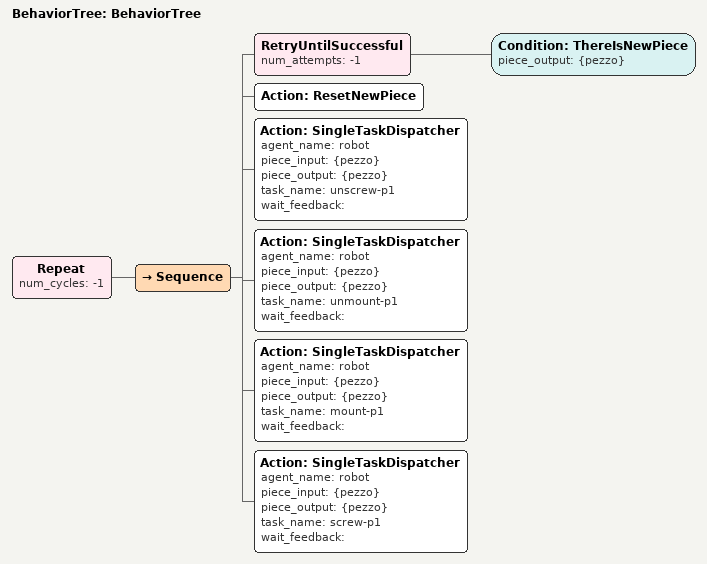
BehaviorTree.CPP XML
<?xml version="1.0"?>
<root main_tree_to_execute="BehaviorTree">
    <BehaviorTree ID="BehaviorTree">
        <Repeat num_cycles="-1">
            <Sequence>
                <RetryUntilSuccessful num_attempts="-1">
                    <Condition ID="ThereIsNewPiece" piece_output="{pezzo}"/>
                </RetryUntilSuccessful>
                <Action ID="ResetNewPiece"/>
                <Action ID="SingleTaskDispatcher" agent_name="robot" piece_input="{pezzo}" piece_output="{pezzo}" task_name="unscrew-p1" wait_feedback=""/>
                <Action ID="SingleTaskDispatcher" agent_name="robot" piece_input="{pezzo}" piece_output="{pezzo}" task_name="unmount-p1" wait_feedback=""/>
                <Action ID="SingleTaskDispatcher" agent_name="robot" piece_input="{pezzo}" piece_output="{pezzo}" task_name="mount-p1" wait_feedback=""/>
                <Action ID="SingleTaskDispatcher" agent_name="robot" piece_input="{pezzo}" piece_output="{pezzo}" task_name="screw-p1" wait_feedback=""/>
            </Sequence>
        </Repeat>
    </BehaviorTree>
</root>
